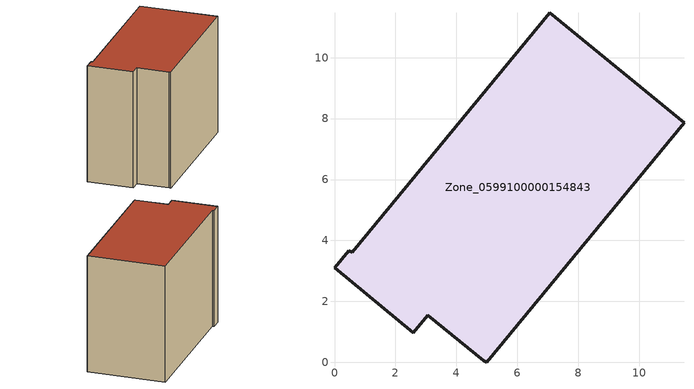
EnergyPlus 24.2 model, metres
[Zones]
Zone_0599100000154843
 floor ground (C_G): 0.59,3.62 7.06,11.48 11.47,7.87 4.99,0 4.9,0.05 3.06,1.55 2.59,0.98 0,3.1 0.46,3.67 z0
 wall outside (C_F): 4.99,0 11.47,7.87 7.06,11.48 0.59,3.62 0.46,3.67 0,3.1 2.59,0.98 3.06,1.55 4.9,0.05 4.99,0 z0:8.75
 roof outside (C_R): 7.06,11.48 0.59,3.62 0.46,3.67 0,3.1 2.59,0.98 3.06,1.55 4.9,0.05 4.99,0 11.47,7.87 z8.75
[BUILDING]
Pand.0599100000154843: North Axis=0; Terrain=City; Loads Convergence Tolerance Value=0.04; Temperature Convergence Tolerance Value=0.4; Solar Distribution=FullExterior; Maximum Number of Warmup Days=25; Minimum Number of Warmup Days=1
[Site:Location]
Rotterdam.The.Hague.AP_ZH_NLD Design_Conditions: Latitude=51.96; Longitude=4.45; Time Zone=1; Elevation=-4.5
[SITE:GROUNDTEMPERATURE:BUILDINGSURFACE]
18, 18, 18, 18, 18, 18, 18, 18, 18, 18, 18, 18
[MATERIAL] Thermal Absorptance=0.9; Solar Absorptance=0.7; Visible Absorptance=0.7
Name | Roughness | Thickness | Conductivity | Density | Specific Heat
G.TI.1946-1964 | MediumSmooth | 0.15 | 1 | 540 | 1210
F.TI.1946-1964 | Rough | 0.3 | 0.857143 | 1920 | 840
R.TI.1946-1964 | MediumRough | 0.2 | 0.277778 | 1500 | 1000
[CONSTRUCTION]
C_G: G.TI.1946-1964
C_F: F.TI.1946-1964
C_R: R.TI.1946-1964
[ZONE]
Zone_0599100000154843: Type=1; Multiplier=1; Ceiling Height=Autocalculate; Volume=Autocalculate; Floor Area=autocalculate; Part of Total Floor Area=Yes
[ZONEINFILTRATION:DESIGNFLOWRATE]
Infil_Zone_0599100000154843: Zone or ZoneList or Space or SpaceList=Zone_0599100000154843; Schedule=AlwaysOn; Design Flow Rate Calculation Method=Flow/Area; Flow Rate per Floor Area=0.003; Constant Term Coefficient=1; Temperature Term Coefficient=0; Velocity Term Coefficient=0; Velocity Squared Term Coefficient=0
[HVACTEMPLATE:ZONE:IDEALLOADSAIRSYSTEM]
Zone_0599100000154843: Maximum Heating Supply Air Temperature=50; Minimum Cooling Supply Air Temperature=13; Maximum Heating Supply Air Humidity Ratio=0.0156; Minimum Cooling Supply Air Humidity Ratio=0.0077; Heating Limit=NoLimit; Cooling Limit=NoLimit; Dehumidification Control Type=ConstantSensibleHeatRatio; Cooling Sensible Heat Ratio=0.7; Dehumidification Setpoint=60; Humidification Control Type=None; Humidification Setpoint=30; Outdoor Air Method=None; Outdoor Air Flow Rate per Person=0.00944; Outdoor Air Flow Rate per Zone Floor Area=0; Outdoor Air Flow Rate per Zone=0; Demand Controlled Ventilation Type=None; Outdoor Air Economizer Type=NoEconomizer; Heat Recovery Type=None; Sensible Heat Recovery Effectiveness=0.7; Latent Heat Recovery Effectiveness=0.65
[ZONECONTROL:THERMOSTAT]
ThermostatControl_Zone_0599100000154843: Zone or ZoneList=Zone_0599100000154843; Control Type Schedule=DualSetpointControlType; Control 1=Thermostat_Zone_0599100000154843; Temperature Difference Between Cutout And Setpoint=0
[THERMOSTATSETPOINT:DUALSETPOINT]
Thermostat_Zone_0599100000154843: Heating Setpoint Temperature Schedule=HeatingSetpoint_Zone_0599100000154843; Cooling Setpoint Temperature Schedule=CoolingSetpoint_Zone_0599100000154843
[SCHEDULE:COMPACT]
HeatingSetpoint_Zone_0599100000154843: Through: 12/31, For: AllDays, Until: 24:00, 21
CoolingSetpoint_Zone_0599100000154843: Through: 12/31, For: AllDays, Until: 24:00, 24
DualSetpointControlType: Through: 12/31, For: AllDays, Until: 24:00, 4
AlwaysOn: Through: 12/31, For: AllDays, Until: 24:00, 1
